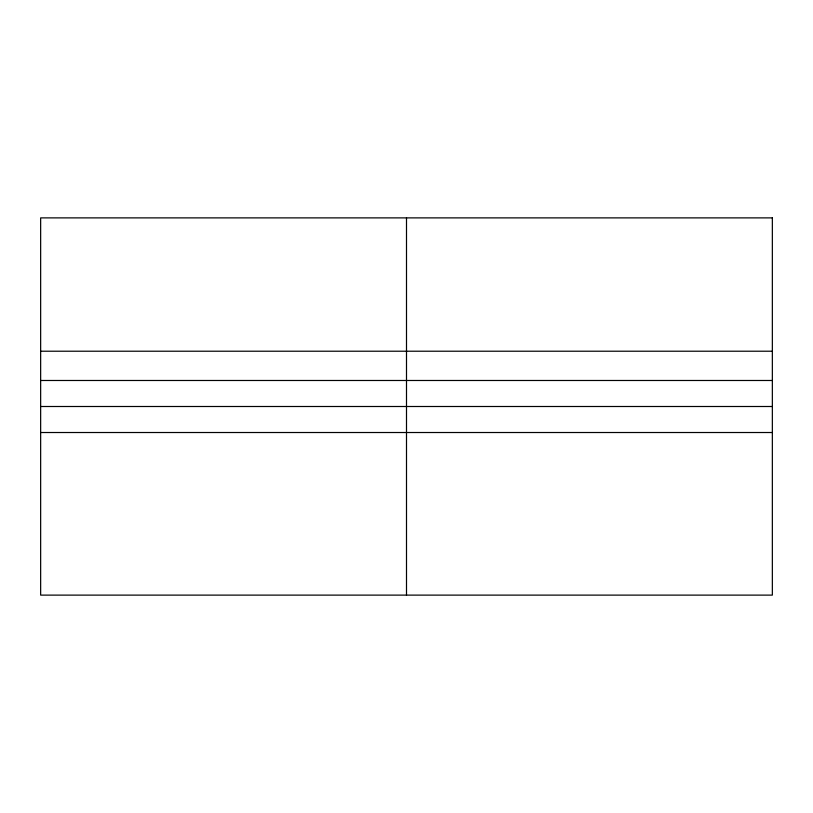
<?xml version="1.0" encoding="UTF-8"?>
<svg xmlns="http://www.w3.org/2000/svg" width="813" height="813" viewBox="0 0 813 813"><rect width="100%" height="100%" fill="white"/><g stroke="black" fill="none" stroke-linecap="round" stroke-linejoin="round"><path stroke-width="1.22" d="M40.65 351.216L772.35 351.216M40.65 380.484L772.35 380.484M40.65 406.5L772.35 406.5M40.65 432.516L772.35 432.516M406.5 217.884L406.5 595.116M772.35 217.884L40.65 217.884L40.65 595.116L772.35 595.116L772.35 217.884"/></g></svg>
